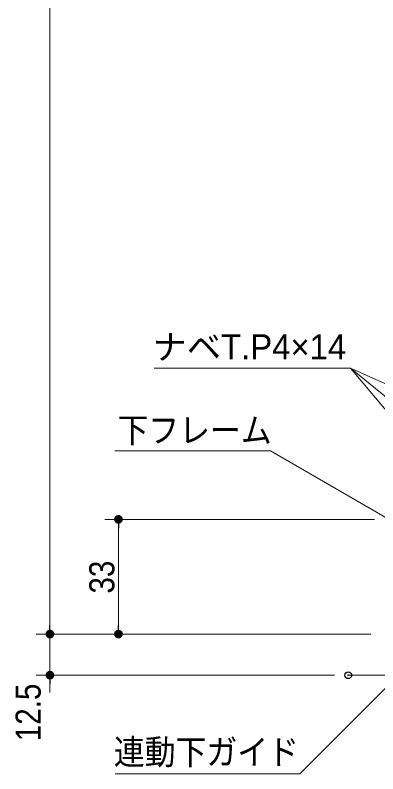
# Model space of a CAD drawing. Units: millimetres, scale not verified. Extents: x -6062 to 6062, y -3045 to 3045.
# Drawn here: x 151 to 681, y -2144 to -1036 of the extents above; entities that cross this region are included whole.
import ezdxf
from ezdxf.enums import TextEntityAlignment as Align

# ---------------------------------------------------------------- set-up
doc = ezdxf.new("R2010")
doc.units = ezdxf.units.MM
doc.header["$LTSCALE"] = 20
doc.header["$PDMODE"] = 32
doc.header["$PDSIZE"] = 10
for name, color, linetype, lineweight in [('0-0_3一般', 7, 'Continuous', 15), ('0-1_2寸法-2', 7, 'Continuous', 15), ('0-2_0', 7, 'Continuous', 25), ('0-4_2寸法-1', 7, 'Continuous', 15), ('0-5_2寸法-3', 7, 'Continuous', 15)]:
    doc.layers.add(name, color=color, linetype=linetype, lineweight=lineweight)
doc.layers.add('0-3_Defpoints', color=7, linetype='Continuous')
doc.styles.add('ＭＳ Ｐゴシック', font='')
doc.styles.get('ＭＳ Ｐゴシック').set_extended_font_data('MS PGothic')

# ---------------------------------------------------------------- blocks, each defined once
blk = doc.blocks.new('グループ-16')
at = {"layer": '0-0_3一般'}
blk.add_line((48499.9, -40000), (68193.7, -40000), dxfattribs=at)
blk = doc.blocks.new('_Dot')
at = {"layer": '0-2_0'}
blk.add_line((-10, 0), (-20, 0), dxfattribs=at)
for points in [[(0, 0), (-10, 0), (-9.92, 1.25)], [(0, 0), (-9.92, -1.25), (-10, 0)], [(0, 0), (-9.92, 1.25), (-9.69, 2.49)], [(0, 0), (-9.69, -2.49), (-9.92, -1.25)], [(0, 0), (-9.69, 2.49), (-9.3, 3.68)], [(0, 0), (-9.3, -3.68), (-9.69, -2.49)], [(0, 0), (-9.3, 3.68), (-8.76, 4.82)], [(0, 0), (-8.76, -4.82), (-9.3, -3.68)], [(0, 0), (-8.76, 4.82), (-8.09, 5.88)], [(0, 0), (-8.09, -5.88), (-8.76, -4.82)], [(0, 0), (-8.09, 5.88), (-7.29, 6.85)], [(0, 0), (-7.29, -6.85), (-8.09, -5.88)], [(0, 0), (-7.29, 6.85), (-6.37, 7.71)], [(0, 0), (-6.37, -7.71), (-7.29, -6.85)], [(0, 0), (-6.37, 7.71), (-5.36, 8.44)], [(0, 0), (-5.36, -8.44), (-6.37, -7.71)], [(0, 0), (-5.36, 8.44), (-4.26, 9.05)], [(0, 0), (-4.26, -9.05), (-5.36, -8.44)], [(0, 0), (-4.26, 9.05), (-3.09, 9.51)], [(0, 0), (-3.09, -9.51), (-4.26, -9.05)], [(0, 0), (-3.09, 9.51), (-1.87, 9.82)], [(0, 0), (-1.87, -9.82), (-3.09, -9.51)], [(0, 0), (-1.87, 9.82), (-0.63, 9.98)], [(0, 0), (-0.63, -9.98), (-1.87, -9.82)], [(0, 0), (-0.63, 9.98), (0.63, 9.98)], [(0, 0), (0.63, -9.98), (-0.63, -9.98)], [(0, 0), (0.63, 9.98), (1.87, 9.82)], [(0, 0), (1.87, 9.82), (3.09, 9.51)], [(0, 0), (3.09, 9.51), (4.26, 9.05)], [(0, 0), (4.26, 9.05), (5.36, 8.44)], [(0, 0), (5.36, 8.44), (6.37, 7.71)], [(0, 0), (6.37, 7.71), (7.29, 6.85)], [(0, 0), (7.29, 6.85), (8.09, 5.88)], [(0, 0), (8.09, 5.88), (8.76, 4.82)], [(0, 0), (8.76, 4.82), (9.3, 3.68)], [(0, 0), (9.3, 3.68), (9.69, 2.49)], [(0, 0), (9.69, 2.49), (9.92, 1.25)], [(0, 0), (9.92, 1.25), (10, 0)], [(0, 0), (1.87, -9.82), (0.63, -9.98)], [(0, 0), (3.09, -9.51), (1.87, -9.82)], [(0, 0), (4.26, -9.05), (3.09, -9.51)], [(0, 0), (5.36, -8.44), (4.26, -9.05)], [(0, 0), (6.37, -7.71), (5.36, -8.44)], [(0, 0), (7.29, -6.85), (6.37, -7.71)], [(0, 0), (8.09, -5.88), (7.29, -6.85)], [(0, 0), (8.76, -4.82), (8.09, -5.88)], [(0, 0), (9.3, -3.68), (8.76, -4.82)], [(0, 0), (9.69, -2.49), (9.3, -3.68)], [(0, 0), (9.92, -1.25), (9.69, -2.49)], [(0, 0), (10, 0), (9.92, -1.25)]]:
    blk.add_solid(points, dxfattribs=at)

msp = doc.modelspace()

# ---------------------------------------------------------------- linework, layer by layer
at = {"layer": '0-1_2寸法-2'}
for p, q in [((202.18, -1927.29), (202.18, -1914.58)), ((282.18, -1940), (182.18, -1940)), ((202.18, -1940), (202.18, -2000)), ((617.5, -2000), (182.18, -2000)), ((202.18, -2012.71), (202.18, -2025.42))]:
    msp.add_line(p, q, dxfattribs=at)
at = {"layer": '0-3_Defpoints'}
for p in [(302.18, -1772.5), (202.18, -1940), (302.18, -1940), (302.18, -1940), (202.18, -2000), (637.5, -2000)]:
    msp.add_point(p, dxfattribs=at)
at = {"layer": '0-4_2寸法-1'}
for p, q in [((202.18, 784.79), (202.18, -1927.29)), ((675.68, -1772.5), (282.18, -1772.5)), ((302.18, -1927.29), (302.18, -1785.21)), ((282.18, -1940), (182.18, -1940)), ((670.68, -1940), (282.18, -1940))]:
    msp.add_line(p, q, dxfattribs=at)
at = {"layer": '0-5_2寸法-3'}
for q in [(882.68, -1750), (882.68, -1840)]:
    msp.add_line((640.68, -1551.6), q, dxfattribs=at)
for points in [[(882.68, -1660), (640.68, -1551.6), (354.38, -1551.6)], [(697.18, -1772.5), (523.98, -1672.5), (297.1, -1672.5)], [(735.68, -1975.25), (566.93, -2144), (297.61, -2144)]]:
    msp.add_lwpolyline(points, dxfattribs=at)

# ---------------------------------------------------------------- block references
at = {"layer": '0-0_3一般', "xscale": 0.05, "yscale": 0.05}
msp.add_blockref('グループ-16', (-1787.5, 0), dxfattribs=at)
at = {"layer": '0-1_2寸法-2', "xscale": 0.6356201, "yscale": 0.6356201}
for p, rotation in [((202.18, -1940), 270), ((202.18, -2000), 90)]:
    msp.add_blockref('_Dot', p, dxfattribs=dict(at, rotation=rotation))
at = {"layer": '0-4_2寸法-1', "xscale": 0.6356201, "yscale": 0.6356201}
for p, rotation in [((302.18, -1772.5), 90), ((202.18, -1940), 270), ((302.18, -1940), 270)]:
    msp.add_blockref('_Dot', p, dxfattribs=dict(at, rotation=rotation))

# ---------------------------------------------------------------- texts
at = {"layer": '0-1_2寸法-2', "style": 'ＭＳ Ｐゴシック', "width": 0.9}
msp.add_text('12.5', height=36.69, rotation=90, dxfattribs=at).set_placement((199.7, -2096.37), align=Align.BOTTOM_LEFT)
at = {"layer": '0-4_2寸法-1', "style": 'ＭＳ Ｐゴシック', "width": 0.9}
msp.add_text('33', height=36.66, rotation=90, dxfattribs=at).set_placement((307.24, -1880.84), align=Align.BOTTOM_LEFT)
at = {"layer": '0-5_2寸法-3', "style": 'ＭＳ Ｐゴシック'}
msp.add_text('ナベT.P4×14', height=36.66, dxfattribs=at).set_placement((351.88, -1550), align=Align.BOTTOM_LEFT)
at = {"layer": '0-5_2寸法-3', "style": 'ＭＳ Ｐゴシック', "width": 0.9}
for s, p in [('下フレーム', (300.76, -1671.68)), ('連動下ガイド', (295.51, -2141.46))]:
    msp.add_text(s, height=36.66, dxfattribs=at).set_placement(p, align=Align.BOTTOM_LEFT)

doc.saveas('drawing.dxf')
